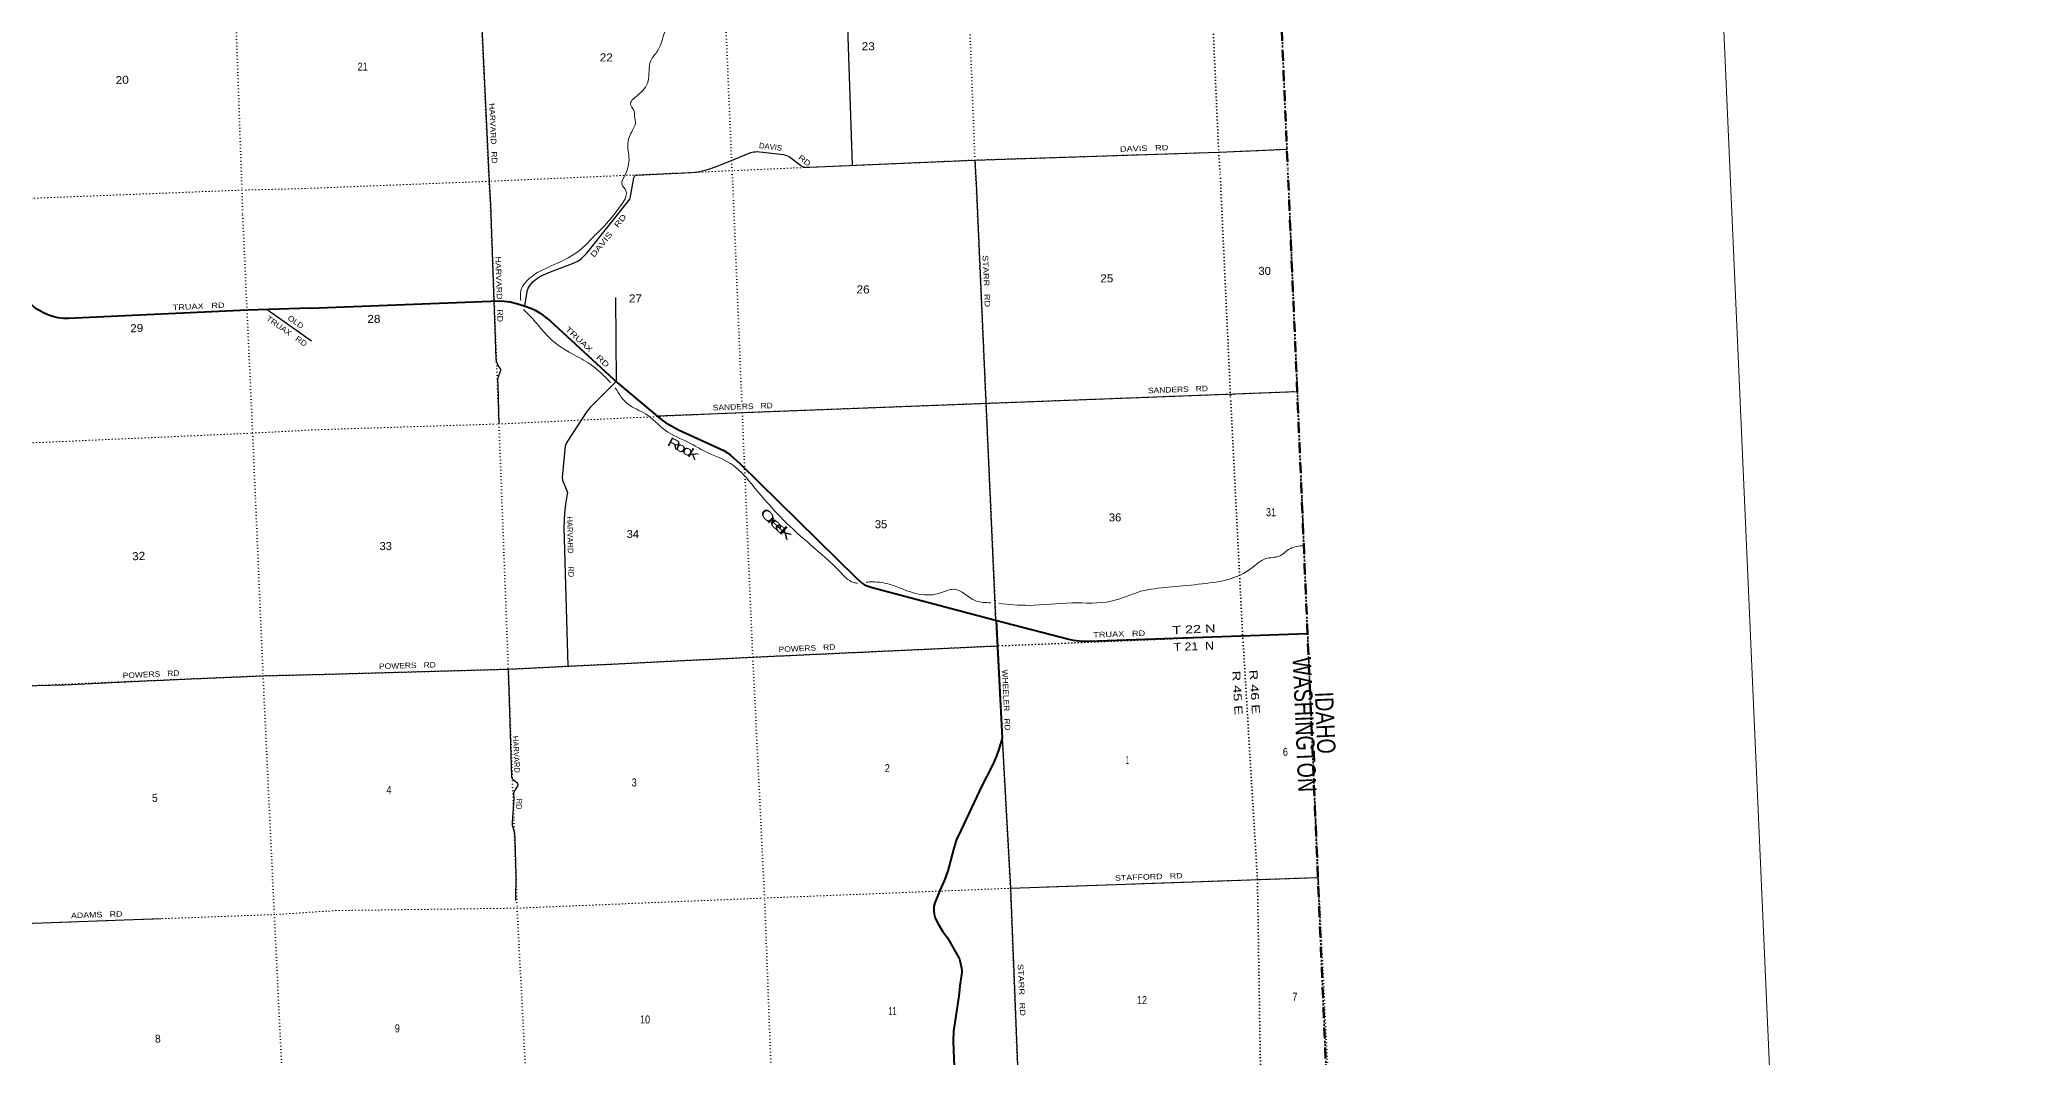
# Model space of a CAD drawing. Header units: feet. Extents: x 745759 to 1002271, y -170898 to 32007.
# Drawn here: x 959277 to 1002271, y -43745 to -21486 of the extents above; entities that cross this region are included whole.
import ezdxf
from ezdxf.enums import TextEntityAlignment as Align

# ---------------------------------------------------------------- set-up
doc = ezdxf.new("R2010")
doc.units = ezdxf.units.FT
doc.header["$LTSCALE"] = 48
doc.linetypes.add('DASH_DOUBLE_DOT', pattern=[9.2, 5, -1.2, 0.3, -1.2, 0.3, -1.2])
doc.linetypes.add('DOTTED', pattern=[1.5, 0.3, -1.2])
for name, color, linetype, lineweight in [('10', 7, 'DASH_DOUBLE_DOT', 60), ('26', 7, 'Continuous', 40), ('29', 7, 'Continuous', 25), ('39', 7, 'Continuous', 13), ('4', 7, 'Continuous', 13), ('6', 7, 'DOTTED', 25), ('7', 7, 'DOTTED', 13)]:
    doc.layers.add(name, color=color, linetype=linetype, lineweight=lineweight)
for name, color, linetype in [('27', 7, 'Continuous'), ('30', 7, 'Continuous'), ('41', 7, 'Continuous')]:
    doc.layers.add(name, color=color, linetype=linetype)

msp = doc.modelspace()

# ---------------------------------------------------------------- linework, layer by layer
at = {"layer": '10'}
for points in [[(985589.69, -2335.59), (985599.12, -2570.39), (985830.11, -7923.8), (986075.41, -13230.28), (986328.27, -18629.24), (986575.12, -24345.64)], [(988534.08, -70141.65), (988377.96, -66712.47), (988377.49, -66707.85), (986575.24, -24348.36)]]:
    msp.add_lwpolyline(points, dxfattribs=at)
at = {"layer": '26'}
msp.add_line((980196.64, -34189.8), (980327.21, -36758.05), dxfattribs=at)
for points in [[(965199.05, -27360.52), (963827.38, -27406.2), (960058.56, -27582), (959915.03, -27586.42), (959805.96, -27585.25), (959688.69, -27572.12), (959573.43, -27546.8), (959461.45, -27509.58), (959353.98, -27460.85), (959252.18, -27401.16), (959157.19, -27331.15), (959070.03, -27251.6), (957648.22, -25581.56)], [(965199.22, -27360.51), (969335.74, -27204.55), (969439.31, -27208.54), (969570.77, -27224.48), (969742.06, -27268.33), (969901.4, -27316.16), (970020.9, -27360.01), (970116.51, -27403.85), (970224.7, -27471.41), (970445.83, -27636.83), (971920.21, -28993.89), (972863.07, -29786.08), (972978.64, -29869.13), (973066.74, -29922.03), (973252.57, -30020.45), (974240.51, -30475.59), (974321.07, -30526.81), (974386.13, -30575.86), (974594.01, -30760.05), (977129.69, -33252.97), (977278.81, -33378.73), (977318.64, -33406.63), (977378.4, -33434.53), (977484.18, -33470.79), (980183.62, -34179.05)], [(980183.62, -34179.05), (981785.22, -34599.27), (981882.74, -34621.36), (981951.84, -34629.97), (982069.96, -34639.3), (982208.22, -34640.4), (987008.48, -34476.65)], [(980327.21, -36758.05), (980251.55, -37031.46), (980192.98, -37187.71), (980146.62, -37282.93), (980094.02, -37397.52), (979893.57, -37789.75), (979895.49, -37787.64)], [(979893.57, -37789.75), (979373.56, -38891.22), (979341.13, -38956), (979317.23, -39021.77), (979266.6, -39196.81), (979140.96, -39664.49), (979101.13, -39782.07), (979063.93, -39878.1), (978964.26, -40087.79)], [(978964.26, -40087.79), (978854.36, -40363.96), (978837.22, -40438.75), (978833.74, -40530.38), (978841.2, -40608.15), (978867.41, -40694.31), (978928.84, -40817.41), (979028.43, -40980.83), (979131.42, -41126.51)], [(979131.42, -41126.51), (979375.77, -41546.8), (979394.91, -41591.67), (979402.88, -41619.57), (979439.16, -41788.07), (979447.19, -41846.27), (979446.19, -41887.12), (979442.21, -41925.99), (979406.34, -42172.99), (979380.53, -42402.21), (979266.16, -43164.21), (979254.51, -43394.79), (979294.47, -44315.19), (979283.33, -44785.74)]]:
    msp.add_lwpolyline(points, dxfattribs=at)
at = {"layer": '29'}
for p, q in [((976822.36, -17451.09), (977051.81, -24234.14)), ((979733.98, -24124.4), (979761.86, -24641.8)), ((979761.69, -24638.67), (980183.62, -34179.05)), ((964257.86, -27391.86), (965229.45, -28073)), ((972777.2, -29713.93), (986780.97, -29183.83)), ((980514.54, -40043), (987230.04, -39807.02))]:
    msp.add_line(p, q, dxfattribs=at)
for points in [[(968886.75, -19828.28), (969111.11, -24591.6), (969139.19, -25099.44)], [(972197.76, -24968.18), (972278.32, -24512.46), (972288.44, -24486.35), (972299.62, -24469.84), (972314, -24459.72), (972333.69, -24452.79), (973539.09, -24398.46), (973646.64, -24387.81), (973743.51, -24367.56), (973916.04, -24322.82), (974041.66, -24282.33), (974339.81, -24163.01), (974833.88, -23962.72), (974864.26, -23953.66), (974899.93, -23945.67), (974934.54, -23943), (974970.18, -23941.41), (975021.85, -23944.07), (975097.96, -23949.93), (975545.18, -24005.33), (975583.55, -24014.92), (975616.56, -24025.57), (975652.76, -24040.49), (975681.48, -24056.47), (975732.62, -24091.63), (975805, -24150.23), (975920, -24239.72), (975938.66, -24253.03), (975964.22, -24265.81), (975983.38, -24273.27), (976017.96, -24278.07), (976048.34, -24280.73), (976125.03, -24280.78)], [(976125.03, -24280.78), (979733.98, -24124.4), (985063.97, -23954.63), (986272.23, -23898.57), (986410.23, -23895.12), (986555.44, -23889.96)], [(969138.91, -25094.34), (969258.57, -28461.47), (969268.93, -28518.12), (969319.06, -28637.18), (969360.79, -28696.43), (969364.93, -28707.49), (969363.54, -28721.31), (969356.65, -28744.8), (969335.92, -28784.89), (969308.29, -28870.58), (969298.22, -28914.87), (969294.48, -28967.33), (969300.18, -29033.98), (969327.54, -29894.13)], [(969892.33, -27312.83), (969942.83, -27000), (969967.19, -26928.69), (970008.62, -26856.82), (970074.93, -26776.65), (970148.19, -26718.38), (970232.39, -26666.08), (970420.51, -26579.33), (970973.6, -26373.59), (971063.91, -26328.85), (971124.69, -26284.62), (971249.45, -26159.63), (972193.24, -24971.09)], [(971871.87, -27130.77), (971892.69, -28967.31), (971319.46, -29536.75), (971248.5, -29622.54), (970822.21, -30266.52), (970800.11, -30307.98), (970777.98, -30378.28), (970711.7, -31059.86), (970718.49, -31122.32), (970819.44, -31366.69), (970822.21, -31391.57), (970820.91, -31424.98), (970780.21, -31648.98), (970758.68, -31845.88), (970748.72, -32149.36), (970829.32, -35186.73)], [(965540.58, -35365.02), (969534.99, -35250.14), (974878.21, -34988.38), (980224.82, -34744.1)], [(969529.77, -35250.4), (969601.96, -37603.35), (969609.45, -37629.14), (969617.74, -37644.35), (969646.4, -37672.14), (969716.62, -37731.73), (969732.39, -37754.92), (969736.53, -37775.65), (969736.53, -37792.23), (969731.27, -37809.89), (969685.39, -37878.55), (969656.42, -37926.3), (969650.89, -37945.65), (969646.4, -37973.17), (969649.83, -38076.06), (969616.36, -38614.6), (969619.24, -38663.28), (969665.03, -38833.03), (969675.42, -38963.9), (969697.64, -39750.88), (969688.15, -40308.9)], [(958826.95, -35702.44), (958875.51, -35663.59), (958901.29, -35645.91), (958947.81, -35620.43), (959827.81, -35593.72), (961764.69, -35502.27), (961994.53, -35491.48), (962255.97, -35478.14), (962426.16, -35472.05), (964168.81, -35395.74), (965540.58, -35365.02)], [(980327.21, -36758.05), (980511.46, -40029.4), (980723.75, -45390.1)], [(961936.25, -40708.75), (959138.16, -40809.52), (956527.83, -41147.79), (953793.7, -41258.46), (951620.04, -41354.6)]]:
    msp.add_lwpolyline(points, dxfattribs=at)
at = {"layer": '39'}
for points in [[(974275.78, -19083.49), (974059.79, -19402.83), (973831.75, -19705.9), (973505.73, -19921.93), (973290.53, -20192.25), (973138.04, -20522.7), (973106.45, -20749.76), (973145.71, -20986.23), (973002.2, -21235.68), (972801.59, -21729.29), (972645.09, -21955.03), (972589.73, -22402.8), (972348.07, -22718.49), (972202.33, -22909.54), (972275.63, -23035.82), (972296.72, -23218.54), (972308.39, -23260.44), (972229.16, -23505.44), (972145.59, -23794.96), (972170.14, -24068.29), (972078.59, -24465), (972015.29, -24652.93), (972103.52, -24800.83), (972089.89, -24972.84)], [(972089.89, -24972.84), (971674.42, -25520.17), (971425.49, -25769.19), (971122.89, -26073.87), (970530.51, -26410.81), (970058.44, -26661.36), (969808.32, -26983.66), (969802.66, -27194.59)], [(969865.75, -27393.48), (970127.76, -27667.41), (970407.83, -27989.43), (970929.37, -28362.44), (971321.31, -28586.22), (971767.06, -28989.52)], [(971870.68, -29101.67), (972161.04, -29471.63), (972528.02, -29669.96), (972958.43, -30029.67), (973489.07, -30305.61), (973833.58, -30494.56), (974392.04, -30757.54), (974838.97, -31195.37), (975542.79, -31988.2), (976146.46, -32540.14), (976779.18, -33119.42), (977082.89, -33358.03), (977166.08, -33376.72)], [(980256.79, -33816.66), (980910.5, -33858.49), (981858.36, -33804.93), (982714.02, -33768.34), (983364.5, -33550.58), (983962.57, -33463.49), (984615.77, -33398.9), (985293.66, -33285.14), (985774.35, -33052.48), (986096.3, -32836.83), (986386.9, -32781.45), (986623.87, -32620.86), (986924.17, -32553.08)], [(977357.27, -33351.26), (977441.39, -33346.92), (977856.13, -33394.57), (978208.9, -33524.79), (978685.93, -33630.99), (978937, -33601.03), (979276.84, -33507.83), (979752.23, -33757.26), (980080.48, -33800.59)]]:
    msp.add_spline(points, degree=3, dxfattribs=at)
at = {"layer": '4'}
msp.add_lwpolyline([(745759.19, 12310.89), (776820.48, 13358.05), (807880.31, 14447.96), (838938.61, 15580.58), (869995.32, 16755.93), (901050.39, 17973.99), (932103.74, 19234.78), (963155.34, 20538.27), (994205.12, 21881.75), (1002271.19, -161246.56), (970969.51, -162603.69), (939665.99, -163917.76), (908360.69, -165188.77), (877053.68, -166416.71), (845745, -167601.59), (814434.73, -168743.41), (783122.91, -169842.15), (751809.62, -170897.82)], close=True, dxfattribs=at)
msp.add_lwpolyline([(745759.19, 12310.89), (776820.48, 13358.05), (807880.31, 14447.96), (838938.61, 15580.58), (869995.32, 16755.93), (901050.39, 17973.99), (932103.74, 19234.78), (963155.34, 20538.27), (994205.12, 21881.75), (1002271.19, -161246.56), (970969.51, -162603.69), (939665.99, -163917.76), (908360.69, -165188.77), (877053.68, -166416.71), (845745, -167601.59), (814434.73, -168743.41), (783122.91, -169842.15), (751809.62, -170897.82)], close=True, dxfattribs=at)
at = {"layer": '6'}
for points in [[(982985.76, 21390.39), (983100.29, 18688.76), (983408.92, 13306.03), (983686.7, 7992.71), (983900.29, 2672.93), (984111.25, -2630.83), (984354.07, -7977.73), (984599.9, -13298.31), (984826.48, -18641.8), (985063.97, -23954.63), (985095.54, -24410.13)], [(986895.64, -66312.53), (986667.22, -61357.46), (986417.47, -56003.55), (986220.65, -50666.15), (985997.43, -45256.97), (985911.03, -39839.53), (985591.2, -34566.43), (985320.98, -29267.6), (985095.54, -24410.13)], [(987008.48, -34476.65), (985590.78, -34523.04), (980218.6, -34743.97), (974875.3, -34989.14), (969506.85, -35252.24), (965540.58, -35365.02)], [(965540.58, -35365.02), (964168.81, -35395.74), (958817.62, -35625.41), (953556.79, -35892.94), (948231.66, -36161.62), (942882.38, -36389.18), (939866.01, -36509.46)]]:
    msp.add_lwpolyline(points, dxfattribs=at)
at = {"layer": '7'}
msp.add_line((974635.59, -29394.53), (974448.45, -24871.34), dxfattribs=at)
for points in [[(966967.81, 20701.26), (967147.67, 18045.75), (967382.6, 12746.94), (967615.76, 7442.01), (967819.06, 2127.89), (968107.43, -3251.58), (968382.11, -8589.21), (968622.45, -13976.55), (968859.47, -19277.29), (969109.02, -24589.66), (969139.21, -25099.43)], [(974448.45, -24871.34), (974422.55, -24358), (974197.2, -19046.73), (974014, -13784.28), (973832.44, -8406.81), (973468.74, -3058.44), (973203.96, 2283.61), (972984.26, 7605.18), (972732.16, 12931.57), (972530.87, 18245.77), (972422.66, 20935.59)], [(962541.51, 558.85), (962762.55, -3431.61), (963064.28, -8827.71), (963315.24, -14214.02), (963520.22, -19473.37), (963707.29, -24781.93), (963722.76, -25329.3)], [(979163.24, -9358.58), (979331.08, -13540.38), (979526.12, -18796.34), (979733.98, -24124.4), (979761.86, -24641.8)], [(986555.36, -23888.08), (985063.97, -23954.63), (979733.98, -24124.4), (974422.55, -24358), (969109.02, -24589.66), (965086.39, -24746.94)], [(986575.24, -24348.36), (986789.34, -29226.14), (987008.48, -34476.65), (987241.17, -39826.55), (987510.78, -45236.3), (987692.04, -50597.26), (987920.93, -55976.9), (988147.98, -61313.55), (988377.49, -66707.85)], [(965086.39, -24746.94), (963707.29, -24781.93), (958372.37, -24990.12), (953087.11, -25228.32), (947717.57, -25472.36), (942430.4, -25668.29), (937090.18, -25892.86), (933974.48, -25997.94)], [(979761.69, -24638.67), (979974.96, -29440.58), (980222.84, -34767.02), (980510.26, -40035.07), (980723.75, -45390.1), (980914.32, -50786.17), (981098.16, -56160.27), (981263.29, -61581.33), (981541.72, -66981)], [(963722.76, -25329.3), (963941.07, -30094.23), (964168.81, -35395.74), (964414.77, -40617.77), (964664.73, -45757.01), (964844.89, -51195.84), (965032.75, -56668.55), (965283.86, -62200.6), (965743.23, -67631.71)], [(969138.91, -25094.34), (969327.54, -29894.13), (969530.9, -35247.46), (969723.31, -40477.87), (969994.05, -45692.25), (970248.97, -51017.77), (970377.32, -56488.36), (970654.53, -61948.29), (970929.01, -67405.03)], [(965312.56, -30020.69), (969327.54, -29894.13), (974648.05, -29644.03), (979974.96, -29440.58), (985320.43, -29240.32), (986780.97, -29183.83)], [(976222.79, -67191.92), (975938.15, -61810.82), (975788.48, -56302.58), (975574.24, -50923.37), (975336.58, -45569.09), (975134.46, -40256.05), (974875.3, -34989.14), (974669.94, -30224.66), (974648.05, -29644.03)], [(941094, -31049.24), (942683.43, -30977.46), (947982.41, -30790.66), (953315.04, -30551.83), (958642.35, -30327.36), (963941.07, -30094.23), (965312.56, -30020.69)], [(965760.96, -40530.11), (969723.31, -40477.87), (975134.46, -40256.05), (980530.65, -40042.5), (985883.27, -39854.5), (987230.04, -39807.02)], [(965760.96, -40530.11), (964414.77, -40617.77), (959138.16, -40809.52), (956527.83, -41147.79), (953793.7, -41258.46), (948715.2, -41472.48)]]:
    msp.add_lwpolyline(points, dxfattribs=at)

# ---------------------------------------------------------------- texts
at = {"layer": '10', "width": 0.8}
for s, p in [('WASHINGTON', (986679.75, -35001.2)), ('IDAHO', (987165.47, -35756.85))]:
    msp.add_text(s, height=400, rotation=272.436, dxfattribs=at).set_placement(p)
at = {"layer": '27'}
for s, rotation, width, p in [('TRUAX   RD', 2.671, 1.25, (962194.41, -27407.29)), ('TRUAX   RD', 317.373, 1.35, (970768.09, -27838.31)), ('TRUAX   RD', 1.954, 1.25, (982322.6, -34563.12)), ('WHEELER   RD', 272.671, 1.15, (980326.55, -35265.74))]:
    msp.add_text(s, height=120, rotation=rotation, dxfattribs=dict(at, width=width)).set_placement(p)
at = {"layer": '30'}
for s, rotation, width, p in [('HARVARD   RD', 272.697, 1.15, (969110.77, -22884.02)), ('DAVIS', 352.938, 1.05, (975007, -23861.05)), ('RD', 321.006, 1.25, (975860.79, -24090.97)), ('DAVIS   RD', 1.824, 1.25, (982906.2, -23943.32)), ('TRUAX', 324.967, 1.15, (964228.12, -27616.8)), ('OLD', 324.967, 1.15, (964693.29, -27603.59)), ('RD', 324.967, 1.15, (964861.56, -28057.73)), ('POWERS   RD', 2.703, 1.15, (961103.44, -35453.4)), ('ADAMS   RD', 2.063, 1.2, (959972.05, -40699.44))]:
    msp.add_text(s, height=120, rotation=rotation, dxfattribs=dict(at, width=width)).set_placement(p)
for s, rotation, width, p in [('DAVIS   RD', 51.548, 1.35, (971766.06, -25815.39)), ('STARR   RD', 272.532, 1.25, (979926.19, -26773.91)), ('HARVARD    RD', 272.035, 1.2, (969272.57, -26951.17)), ('SANDERS   RD', 2.168, 1.15, (984175.3, -29198.74)), ('SANDERS   RD', 2.168, 1.15, (974659.73, -29572.61)), ('RD', 271.52, 0.85, (970844.67, -33126.56)), ('POWERS   RD', 2.616, 1.15, (976063.92, -34854.13)), ('POWERS   RD', 1.647, 1.15, (967326.24, -35233.63)), ('RD', 266.444, 0.85, (969708.82, -38198.42)), ('STAFFORD   RD', 2.079, 1.2, (983537.31, -39851.51)), ('STARR   RD', 272.677, 1.25, (980695.95, -42266.19))]:
    msp.add_text(s, height=120, rotation=rotation, dxfattribs=dict(at, width=width)).set_placement(p, align=Align.CENTER)
for rotation, p in [(271.52, (970823.29, -32320.82)), (272.751, (969648.75, -37118.62))]:
    msp.add_text('HARVARD', height=120, rotation=rotation, dxfattribs=at).set_placement(p, align=Align.CENTER)
at = {"layer": '41'}
for s, rotation, width, p in [('R', 332.463, 1.4, (973109.73, -30413.06)), ('o', 332.587, 1.4, (973266.24, -30494.21)), ('c', 332.587, 1.6, (973405.18, -30565.9)), ('k', 331.272, 1.65, (973531.23, -30637.89)), ('C', 309.893, 1.6, (975120.52, -31955.64)), ('r', 311.998, 2.15, (975238.26, -32069.75)), ('e', 315.349, 2.05, (975333.48, -32160.95)), ('e', 317.554, 1.95, (975431.92, -32252.7)), ('k', 317.554, 2.15, (975535.97, -32347.85))]:
    msp.add_text(s, height=200, rotation=rotation, dxfattribs=dict(at, width=width)).set_placement(p, align=Align.CENTER)
at = {"layer": '6'}
for s, rotation, width, p in [('T 22 N', 2.355, 1.35, (984050.83, -34486.21)), ('T 21  N', 1.954, 1.15, (984081.73, -34855.7)), ('R 45 E', 273.471, 1.35, (985356.71, -35294)), ('R 46 E', 273.471, 1.35, (985734.21, -35272.59))]:
    msp.add_text(s, height=175, rotation=rotation, dxfattribs=dict(at, width=width)).set_placement(p)
at = {"layer": '7'}
for s, width, p in [('22', 1.1, (971529.92, -21968.54)), ('23', 1.1, (977257.98, -21725.27)), ('21', 0.85, (966235.68, -22170.6)), ('25', 1.1, (982474.2, -26798.64)), ('30', 1.05, (985932.63, -26635.19)), ('27', 1.1, (972167.82, -27236.93)), ('26', 1.1, (977145.03, -27040.6)), ('28', 1.1, (966449.24, -27685.07)), ('31', 0.85, (986097.93, -31909.23)), ('34', 1.05, (972117.86, -32386.68)), ('35', 1.05, (977544.21, -32172.81)), ('36', 1.05, (982661.69, -32023.33)), ('33', 1.05, (966714.47, -32650.75)), ('6', 0.85, (986467.06, -37146.52)), ('2', 0.85, (977762.71, -37504.24)), ('1', 0.4, (983035.37, -37325.42)), ('4', 0.85, (966865.37, -37979.6)), ('3', 0.85, (972229.54, -37817.03)), ('12', 0.85, (983275.84, -42574.76)), ('7', 0.85, (986676.52, -42501.67)), ('10', 0.85, (972409.96, -42997.19)), ('11', 0.65, (977840.96, -42813.55)), ('9', 0.85, (967050.28, -43192.35))]:
    msp.add_text(s, height=175, dxfattribs=dict(at, width=width)).set_placement(p)
for s, rotation, width, p in [('20', 2.602, 1.1, (960950.57, -22467.09)), ('29', 2.824, 1.1, (961268.22, -27892.65)), ('32', 2.824, 1.1, (961311.54, -32874.39)), ('5', 2.824, 0.95, (961744.28, -38156.17)), ('8', 2.824, 0.95, (961810.04, -43420.81))]:
    msp.add_text(s, height=175, rotation=rotation, dxfattribs=dict(at, width=width)).set_placement(p)

doc.saveas('drawing.dxf')
